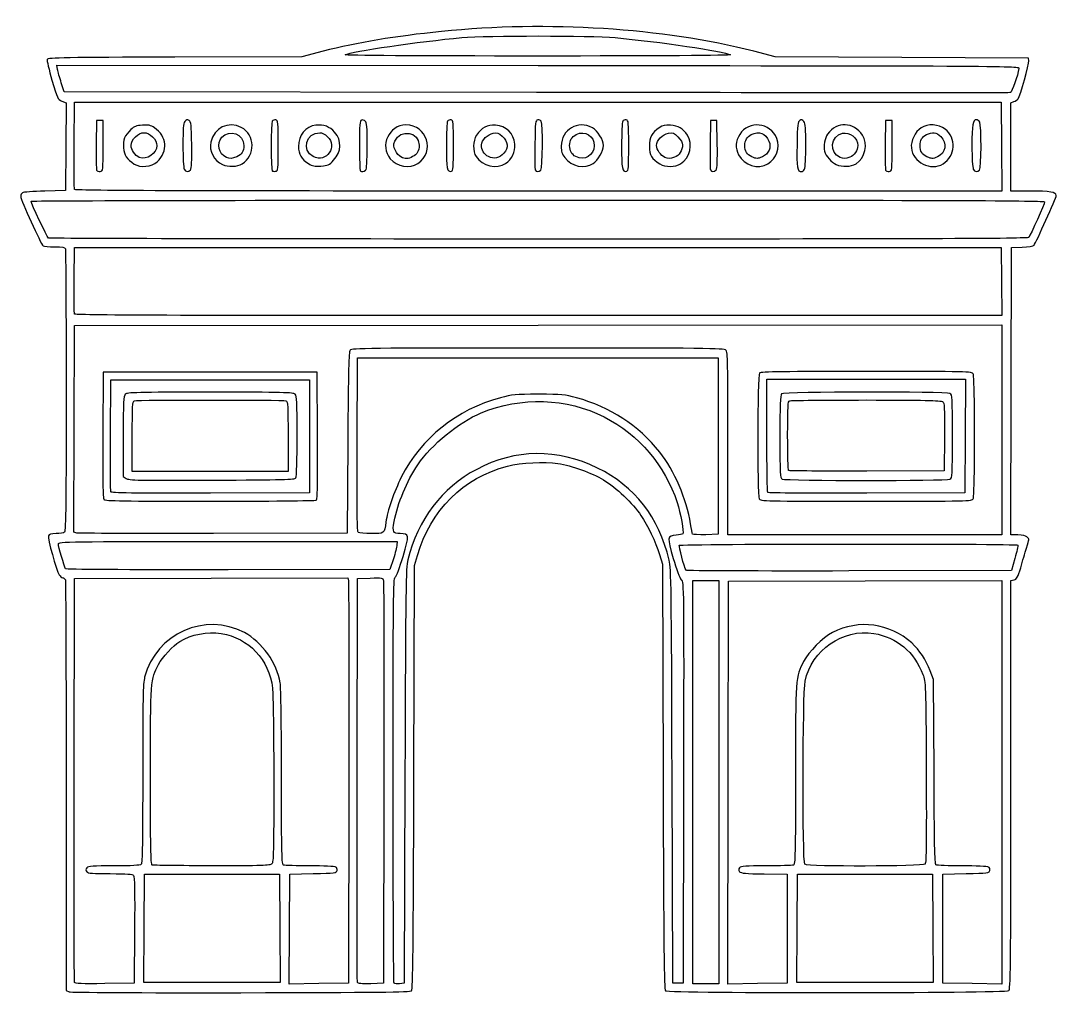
# Model space of a CAD drawing. Extents: x 10 to 184, y 190 to 292.
# Drawn here: x 10.13 to 55.91, y 247.04 to 290.05 of the extents above; entities that cross this region are included whole.
import ezdxf

# ---------------------------------------------------------------- set-up
doc = ezdxf.new("R2010")
doc.units = 0
doc.layers.add('Layer_1', color=7, linetype='CONTINUOUS')

msp = doc.modelspace()

# ---------------------------------------------------------------- linework, layer by layer
at = {"layer": 'Layer_1', "color": 7}
for points in [[(23.4965, 288.695459), (22.549768, 288.454312), (16.93867, 288.437961)], [(54.699092, 288.271255), (54.681302, 288.39617), (49.086975, 288.42538), (43.492647, 288.45459), (42.545915, 288.69602)], [(11.756416, 287.894197), (11.721266, 288.080751), (33.000456, 288.06633)], [(32.935294, 286.875666), (12.049963, 286.904356), (11.920763, 287.306001)], [(11.946621, 286.494111), (12.137235, 286.414471), (12.122125, 284.479061), (12.107015, 282.543652), (11.188971, 282.514962)], [(12.493514, 284.552305), (12.508664, 286.445332), (32.99251, 286.445332), (53.476357, 286.445332), (53.491457, 284.480146), (53.506557, 282.514959), (33.020154, 282.514959)], [(54.763637, 282.514955), (53.906707, 282.514955), (53.906707, 284.467217), (53.906707, 286.41948), (54.038165, 286.46946)], [(13.770977, 284.52318), (13.770977, 285.642045), (13.627532, 285.642045), (13.484087, 285.642045), (13.468407, 284.582402)], [(40.926304, 284.588027), (40.910644, 285.642045), (40.7672, 285.642045), (40.623756, 285.642045), (40.608076, 284.582402)], [(48.65663, 284.523183), (48.65663, 285.642048), (48.513186, 285.642048), (48.369742, 285.642048), (48.354062, 284.582406)], [(12.493284, 278.585621), (12.508664, 280.019028), (32.992512, 280.019028), (53.476359, 280.019028), (53.491659, 278.512863), (53.506959, 277.006698), (33.020359, 277.006698)], [(54.217926, 267.30986), (53.906196, 267.30986), (53.920796, 273.664443), (53.935396, 280.019026), (54.403593, 280.035606)], [(12.608749, 267.395703), (12.479306, 267.426983), (12.493986, 272.001676), (12.508666, 276.57637), (33.006856, 276.59079), (53.505047, 276.60521), (53.505047, 271.957535), (53.505047, 267.309859), (47.451697, 267.309859), (41.398348, 267.309859), (41.398348, 271.350894)], [(25.002251, 271.30125), (25.017001, 275.141918), (32.992504, 275.141918), (40.968007, 275.141918), (40.968007, 271.240233), (40.968007, 267.338548), (40.41321, 267.322178)], [(23.253198, 271.702986), (23.238308, 274.510767), (18.50464, 274.510767), (13.770978, 274.510767), (13.756078, 271.734496)], [(14.100265, 271.727948), (14.115245, 274.166501), (18.504641, 274.166501), (22.894036, 274.166501), (22.894036, 271.670569), (22.894036, 269.174639), (18.517323, 269.159939)], [(43.11968, 271.708822), (43.11968, 274.19519), (47.509679, 274.19519), (51.899677, 274.19519), (51.884727, 271.684914), (51.869777, 269.174639), (47.533336, 269.159939)], [(14.660333, 271.669725), (14.660333, 269.898368), (14.789434, 269.807868)], [(21.947303, 271.664431), (21.947303, 270.121371), (18.504638, 270.121371), (15.061975, 270.121371), (15.061975, 271.664431)], [(50.967095, 271.641884), (50.951735, 270.150064), (47.533426, 270.135274)], [(24.586682, 271.389228), (24.558002, 267.395923), (18.648097, 267.380173)], [(19.279237, 267.022975), (26.76703, 267.022975), (26.76213, 266.865186)], [(26.604341, 266.248375), (26.451443, 265.789353), (19.297097, 265.774783)], [(27.513067, 256.597432), (27.541887, 265.961486), (27.669008, 266.408102)], [(38.367062, 266.449197), (38.499699, 266.018865), (38.528929, 256.626121)], [(54.086791, 266.273889), (53.92968, 265.731959), (46.749495, 265.717389)], [(12.493928, 256.494163), (12.508668, 265.38771), (18.546514, 265.40231), (24.58436, 265.41691), (24.61557, 265.287547)], [(25.002278, 256.494121), (25.017018, 265.387668), (25.574841, 265.404068)], [(41.412512, 256.363987), (41.427042, 265.272955), (47.466047, 265.287565), (53.505052, 265.302165), (53.505052, 256.37859), (53.505052, 247.455013), (52.199709, 247.470433), (50.894366, 247.485853), (50.894366, 249.895718), (50.894366, 252.305582), (51.926462, 252.334262)], [(53.906698, 256.265492), (53.906698, 265.289197), (54.048506, 265.324787)], [(50.509258, 256.840445), (50.492718, 260.912236), (50.343536, 261.295446)], [(27.114155, 256.637556), (27.082605, 247.48581), (26.879733, 247.46873)], [(39.433344, 256.346778), (39.418814, 247.485812), (39.189304, 247.485812), (38.959793, 247.485812), (38.928743, 256.637558)], [(12.135715, 256.200743), (12.135715, 247.166595), (12.264815, 247.112875)], [(24.63108, 256.322015), (24.61537, 247.485846), (23.309403, 247.470426), (22.003435, 247.455006), (22.018405, 249.880293), (22.033365, 252.305581), (23.065462, 252.334261)], [(26.180277, 256.321986), (26.164567, 247.485816), (25.604134, 247.469376)], [(42.996505, 252.321226), (44.009013, 252.305576), (44.009013, 249.895712), (44.009013, 247.485848), (42.703489, 247.470428), (41.397966, 247.455008), (41.412512, 256.363987)], [(15.163031, 249.831653), (15.148041, 247.485828), (13.841311, 247.470398)]]:
    msp.add_lwpolyline(points, dxfattribs=at)
for points in [[(24.478005, 288.539593)], [(32.935293, 286.875672)], [(13.770985, 284.523174)], [(21.516973, 284.522392)], [(29.262959, 284.523182)], [(37.008961, 284.523182)], [(48.65664, 284.523177)], [(15.371133, 284.003465)], [(19.221859, 284.003641)], [(23.05945, 284.03794)], [(26.93917, 284.022423)], [(30.805447, 284.03794)], [(34.672254, 284.036007)], [(38.609109, 284.0056)], [(42.45001, 284.033059)], [(46.361519, 284.0036)], [(50.196001, 284.03311)], [(16.157332, 283.809623)], [(17.638289, 283.454862)], [(19.9164, 283.714194)], [(23.959826, 283.875655)], [(25.378476, 283.444473)], [(27.68783, 283.734431)], [(31.565808, 283.73325)], [(33.124493, 283.444493)], [(35.436925, 283.734698)], [(39.300737, 283.717173)], [(40.876265, 283.454793)], [(43.163239, 283.719582)], [(44.781605, 283.486609)], [(47.059409, 283.725668)], [(50.909226, 283.71958)], [(52.518187, 283.444482)], [(12.506064, 282.587119)], [(11.354251, 280.435898)], [(12.50584, 277.079448)], [(44.076419, 270.159184)], [(22.292801, 269.834474)], [(51.213714, 269.779159)], [(14.112948, 269.217319)], [(23.195822, 268.849324)], [(43.158285, 269.183849)], [(52.240675, 268.912671)], [(39.831237, 267.350858)], [(12.107288, 265.817593)], [(39.543897, 265.746069)], [(39.84915, 256.379407), (39.84915, 265.301642), (40.422927, 265.301642), (40.996704, 265.301642), (40.996704, 256.379407), (40.996704, 247.457171), (40.422927, 247.457171), (39.84915, 247.457171)], [(44.795118, 252.747401)], [(15.592089, 249.910071), (15.607059, 252.305591), (18.590701, 252.305591), (21.574343, 252.305591), (21.589313, 249.910071), (21.604283, 247.514551), (18.590695, 247.514551), (15.577106, 247.514551)], [(15.936981, 252.71655)], [(44.453082, 249.910071), (44.468052, 252.305591), (47.451694, 252.305591), (50.435335, 252.305591), (50.450305, 249.910071), (50.465275, 247.514551), (47.451697, 247.514551), (44.438108, 247.514551)], [(12.506887, 247.527778)], [(25.015621, 247.526756)], [(26.635877, 247.49264)], [(27.409684, 247.158805)]]:
    msp.add_lwpolyline(points, close=True, dxfattribs=at)
for points in [[(42.545915, 288.69602), (38.507353, 289.725909), (33.432929, 290.047209), (28.738553, 289.57027)], [(28.738553, 289.57027), (26.669704, 289.360079), (25.034283, 289.087155), (23.4965, 288.695459)], [(29.635916, 289.298105), (30.753116, 289.396591), (35.289287, 289.396591), (36.406487, 289.298105)], [(24.478005, 288.539593), (24.731736, 288.687897), (27.751649, 289.131999), (29.635916, 289.298105)], [(36.406487, 289.298105), (38.319396, 289.129474), (41.242262, 288.694478), (41.508419, 288.53881)], [(32.992512, 288.485732), (27.602149, 288.485732), (24.420291, 288.50586), (24.478005, 288.539593)], [(41.508419, 288.53881), (41.564309, 288.506123), (38.292648, 288.485732), (32.992512, 288.485732)], [(11.295889, 288.339044), (11.278459, 288.293632), (11.374859, 287.877866), (11.510107, 287.415116)], [(16.93867, 288.437961), (12.120256, 288.42392), (11.323097, 288.409946), (11.295889, 288.339044)], [(33.000456, 288.06633), (54.243249, 288.051933), (54.279615, 288.051713), (54.261899, 287.937154)], [(54.229741, 286.597139), (54.322881, 286.717509), (54.719096, 288.130775), (54.699092, 288.271255)], [(11.920763, 287.306001), (11.849704, 287.526903), (11.775747, 287.791592), (11.756416, 287.894197)], [(54.261899, 287.937154), (54.215389, 287.636359), (53.956052, 286.88566), (53.892377, 286.867472)], [(11.510107, 287.415116), (11.747279, 286.603618), (11.762773, 286.570927), (11.946621, 286.494111)], [(53.892377, 286.867472), (53.852917, 286.856202), (44.422225, 286.859872), (32.935293, 286.875672)], [(54.038165, 286.46946), (54.110475, 286.49694), (54.196676, 286.5544), (54.229741, 286.597139)], [(15.506594, 285.428291), (15.237877, 285.409491), (15.143716, 285.373931), (14.999416, 285.236735)], [(16.03603, 285.315835), (15.869364, 285.429096), (15.782328, 285.447583), (15.506594, 285.428291)], [(16.157332, 283.809623), (16.659, 284.286576), (16.607378, 284.927569), (16.03603, 285.315835)], [(17.382413, 285.588048), (17.318293, 285.501698), (17.299703, 285.265547), (17.299703, 284.537133)], [(17.56889, 285.635858), (17.48583, 285.686738), (17.448607, 285.677188), (17.382413, 285.588048)], [(17.688358, 284.553189), (17.674328, 285.464646), (17.661698, 285.579006), (17.56889, 285.635858)], [(19.878204, 285.328251), (19.305969, 285.620184), (18.669091, 285.313461), (18.529697, 284.678799)], [(19.016933, 284.891765), (19.367737, 285.265179), (19.99181, 285.036785), (19.995183, 284.533752)], [(19.916404, 283.714195), (20.516996, 284.080427), (20.494912, 285.013632), (19.878204, 285.328251)], [(21.252178, 285.604659), (21.193308, 285.511779), (21.183898, 283.469626), (21.242068, 283.411458)], [(21.409089, 285.661249), (21.349759, 285.672669), (21.279145, 285.647209), (21.252178, 285.604659)], [(21.516969, 284.522393), (21.516969, 285.571103), (21.510269, 285.641763), (21.409089, 285.661249)], [(23.180931, 285.427045), (22.72463, 285.375615), (22.406024, 284.988638), (22.406703, 284.486678)], [(24.007203, 285.123369), (23.800654, 285.358616), (23.512714, 285.464442), (23.180931, 285.427045)], [(25.189865, 285.65026), (25.116625, 285.62216), (25.103065, 285.447805), (25.103065, 284.534539)], [(25.361999, 285.61275), (25.315069, 285.6517), (25.237605, 285.66859), (25.189865, 285.65026)], [(25.447339, 284.52763), (25.447339, 285.355369), (25.431639, 285.554953), (25.361999, 285.61275)], [(27.160862, 285.441008), (26.414575, 285.440371), (25.984587, 284.514704), (26.465235, 283.943486)], [(26.675182, 284.719001), (26.90688, 285.27353), (27.742458, 285.14177), (27.742458, 284.550704)], [(27.68783, 283.734431), (28.461249, 284.255638), (28.094976, 285.441809), (27.160862, 285.441008)], [(28.998171, 285.604659), (28.971201, 285.562109), (28.948751, 285.074151), (28.948261, 284.520313)], [(29.155081, 285.661249), (29.095751, 285.672669), (29.025137, 285.647209), (28.998171, 285.604659)], [(29.26296, 284.52318), (29.26296, 285.57112), (29.25626, 285.641764), (29.155081, 285.661249)], [(31.115771, 285.427071), (30.764475, 285.455271), (30.506726, 285.319008), (30.282781, 284.986695)], [(31.974496, 284.590345), (31.927996, 285.074247), (31.606314, 285.387692), (31.115771, 285.427071)], [(32.985642, 285.661297), (32.88539, 285.642027), (32.876653, 285.565687), (32.862075, 284.581665)], [(33.142552, 285.604657), (33.115582, 285.647207), (33.044972, 285.672697), (32.985642, 285.661297)], [(33.124482, 283.444478), (33.205672, 283.525668), (33.222012, 285.479269), (33.142552, 285.604657)], [(35.402377, 285.310943), (34.765844, 285.667029), (34.035426, 285.235323), (34.028238, 284.498779)], [(35.890087, 284.52318), (35.890087, 284.78516), (35.650509, 285.172133), (35.402377, 285.310943)], [(36.744162, 285.604659), (36.717192, 285.562109), (36.694742, 285.074151), (36.694262, 284.520313)], [(36.901073, 285.661249), (36.841743, 285.672669), (36.771129, 285.647209), (36.744162, 285.604659)], [(37.008953, 284.52318), (37.008953, 285.57112), (37.002253, 285.641764), (36.901073, 285.661249)], [(38.362605, 285.317233), (38.022559, 285.083848), (37.926996, 284.903447), (37.926996, 284.494905)], [(38.861764, 285.427071), (38.612343, 285.447091), (38.523248, 285.427473), (38.362605, 285.317233)], [(39.605295, 284.982784), (39.405075, 285.276969), (39.199207, 285.399982), (38.861764, 285.427071)], [(43.551741, 284.842219), (43.281168, 285.5507), (42.313428, 285.655967), (41.920188, 285.019693)], [(44.571818, 285.635858), (44.479008, 285.579008), (44.466387, 285.464647), (44.45235, 284.55319)], [(44.758295, 285.588048), (44.692105, 285.677188), (44.654871, 285.686738), (44.571818, 285.635858)], [(44.841005, 284.537133), (44.841005, 285.265547), (44.822425, 285.501699), (44.758295, 285.588048)], [(47.349921, 284.986695), (46.952973, 285.575727), (46.22062, 285.598414), (45.803162, 285.034605)], [(49.947625, 285.316737), (49.668466, 285.129575), (49.474017, 284.735675), (49.506498, 284.423133)], [(50.99838, 285.252477), (50.708002, 285.47396), (50.226085, 285.503432), (49.947625, 285.316737)], [(52.386225, 285.670737), (52.224984, 285.670737), (52.185403, 285.444559), (52.185403, 284.523183)], [(52.52765, 285.559754), (52.49498, 285.620794), (52.43134, 285.670737), (52.386225, 285.670737)], [(52.51815, 283.444482), (52.60622, 283.532552), (52.61456, 285.397291), (52.52765, 285.559754)], [(14.999416, 285.236735), (14.723931, 284.974822), (14.644118, 284.776837), (14.673106, 284.427287)], [(15.004598, 284.536655), (15.004598, 284.778073), (15.331151, 285.096956), (15.578374, 285.096956)], [(15.578374, 285.096956), (15.82965, 285.096956), (16.152152, 284.778188), (16.152152, 284.529823)], [(19.221859, 284.003644), (18.87786, 284.144441), (18.766846, 284.62556), (19.016933, 284.891765)], [(23.05945, 284.03794), (22.525709, 284.308138), (22.745741, 285.096956), (23.354851, 285.096956)], [(23.680769, 284.930695), (24.167514, 284.495788), (23.643209, 283.742423), (23.05945, 284.03794)], [(23.354851, 285.096956), (23.431761, 285.096956), (23.578425, 285.022136), (23.680769, 284.930695)], [(23.959823, 283.875655), (24.313646, 284.254972), (24.33255, 284.752816), (24.007203, 285.123369)], [(30.282781, 284.986695), (30.113275, 284.735165), (30.104451, 284.281359), (30.264351, 284.038793)], [(30.496582, 284.553663), (30.496582, 284.760366), (30.773691, 285.037454), (31.019449, 285.076489)], [(31.019449, 285.076489), (31.192657, 285.103999), (31.256662, 285.082489), (31.408741, 284.945396)], [(31.408741, 284.945396), (31.675631, 284.70488), (31.706883, 284.422036), (31.492581, 284.186647)], [(34.398266, 284.52318), (34.398266, 284.76619), (34.482176, 284.905926), (34.693826, 285.015374)], [(34.693826, 285.015374), (35.07443, 285.212192), (35.488443, 284.953384), (35.488443, 284.518641)], [(38.242574, 284.530012), (38.242574, 284.762589), (38.506181, 285.035304), (38.771795, 285.077521)], [(38.771795, 285.077521), (38.961331, 285.107641), (39.008272, 285.088651), (39.187783, 284.909133)], [(39.187783, 284.909133), (39.317503, 284.779413), (39.390128, 284.652221), (39.390128, 284.554756)], [(39.300737, 283.71717), (39.715223, 283.990396), (39.862936, 284.60423), (39.605295, 284.982784)], [(41.920188, 285.019693), (41.732075, 284.71532), (41.715105, 284.420692), (41.868468, 284.121772)], [(42.144259, 284.52318), (42.144259, 284.763275), (42.227829, 284.905753), (42.429998, 285.010296)], [(42.429998, 285.010296), (42.764147, 285.18309), (43.064782, 285.070226), (43.212577, 284.716503)], [(43.163237, 283.719582), (43.548321, 283.954369), (43.711135, 284.424847), (43.551741, 284.842219)], [(45.803162, 285.034605), (45.680015, 284.868287), (45.611649, 284.48894), (45.665881, 284.272861)], [(46.361521, 284.003644), (45.861427, 284.208329), (45.929295, 284.954431), (46.458581, 285.070683)], [(46.458581, 285.070683), (46.791385, 285.143783), (47.136118, 284.865207), (47.136118, 284.52318)], [(47.059409, 283.725673), (47.460844, 283.973774), (47.606489, 284.605973), (47.349921, 284.986695)], [(49.890251, 284.52318), (49.890251, 284.763275), (49.973821, 284.905753), (50.175991, 285.010296)], [(50.175991, 285.010296), (50.431393, 285.142369), (50.62411, 285.117835), (50.812707, 284.929236)], [(50.812707, 284.929236), (51.103734, 284.63821), (51.027476, 284.183285), (50.662075, 284.03061)], [(50.90923, 283.719582), (51.464165, 284.05793), (51.510905, 284.861558), (50.99838, 285.252477)], [(12.506064, 282.587118), (12.490834, 282.626808), (12.485184, 283.511139), (12.493514, 284.552305)], [(13.468407, 284.582402), (13.459807, 283.9996), (13.466107, 283.487845), (13.482497, 283.445169)], [(13.641628, 283.385939), (13.770801, 283.404289), (13.770985, 283.405899), (13.770985, 284.523174)], [(14.673106, 284.427287), (14.700286, 284.099526), (14.819111, 283.919841), (15.148042, 283.709094)], [(15.371133, 284.003465), (15.186859, 284.081225), (15.004598, 284.346353), (15.004598, 284.536655)], [(16.152152, 284.529823), (16.152152, 284.177178), (15.692918, 283.867683), (15.371133, 284.003465)], [(17.299703, 284.537133), (17.299703, 283.999212), (17.325093, 283.550154), (17.359093, 283.486612)], [(17.638298, 283.454855), (17.683658, 283.509505), (17.699178, 283.850268), (17.688358, 284.553189)], [(18.529697, 284.678799), (18.445517, 284.295528), (18.679791, 283.845737), (19.046878, 283.685844)], [(19.995183, 284.533752), (19.996983, 284.270314), (19.905863, 284.125773), (19.678106, 284.030611)], [(21.399856, 283.387548), (21.51318, 283.403778), (21.516973, 283.440528), (21.516973, 284.522392)], [(22.406703, 284.486678), (22.407163, 284.151452), (22.539391, 283.926011), (22.847903, 283.734481)], [(25.103065, 284.534539), (25.103065, 283.939211), (25.120285, 283.434911), (25.141315, 283.413873)], [(25.378489, 283.444478), (25.426849, 283.492838), (25.447339, 283.815235), (25.447339, 284.52763)], [(26.692692, 284.304049), (26.598952, 284.495397), (26.597372, 284.532786), (26.675182, 284.719001)], [(27.742458, 284.550704), (27.742458, 284.283545), (27.664788, 284.143662), (27.456718, 284.036063)], [(28.948261, 284.520313), (28.947385, 283.489505), (28.975311, 283.350492), (29.175699, 283.389083)], [(29.175699, 283.389083), (29.250229, 283.403433), (29.262959, 283.568854), (29.262959, 284.523182)], [(30.805442, 284.03794), (30.612934, 284.13539), (30.496582, 284.329674), (30.496582, 284.553663)], [(31.565805, 283.73325), (31.857334, 283.933008), (32.007414, 284.247754), (31.974496, 284.590345)], [(32.862075, 284.581665), (32.853475, 283.999268), (32.859075, 283.489656), (32.874625, 283.449193)], [(34.028238, 284.498779), (34.025838, 284.259264), (34.056238, 284.158378), (34.179062, 283.997234)], [(34.672254, 284.036007), (34.479604, 284.144048), (34.398266, 284.288673), (34.398266, 284.52318)], [(35.488443, 284.518641), (35.488443, 284.094883), (35.040053, 283.829738), (34.672254, 284.036007)], [(35.436925, 283.734698), (35.651663, 283.877404), (35.890087, 284.29225), (35.890087, 284.52318)], [(36.694262, 284.520313), (36.693386, 283.489505), (36.721312, 283.350492), (36.921701, 283.389083)], [(36.921701, 283.389083), (36.996231, 283.403433), (37.008961, 283.568854), (37.008961, 284.523182)], [(37.926996, 284.494905), (37.926996, 284.098715), (38.020356, 283.939576), (38.386018, 283.712473)], [(38.609109, 284.005637), (38.428467, 284.078627), (38.242574, 284.344568), (38.242574, 284.530012)], [(39.390128, 284.554756), (39.390128, 284.315841), (39.239058, 284.082726), (39.039043, 284.013)], [(40.608076, 284.582402), (40.599476, 283.9996), (40.605076, 283.489656), (40.620626, 283.449193)], [(40.876244, 283.454817), (40.921694, 283.509577), (40.937134, 283.859223), (40.926304, 284.588027)], [(42.45001, 284.033045), (42.236665, 284.125845), (42.144259, 284.273981), (42.144259, 284.52318)], [(43.212577, 284.716503), (43.326728, 284.443303), (43.202397, 284.150239), (42.922766, 284.033404)], [(44.45235, 284.55319), (44.43655, 283.527843), (44.46145, 283.375626), (44.645186, 283.375626)], [(44.781615, 283.486612), (44.815615, 283.550162), (44.841005, 283.999212), (44.841005, 284.537133)], [(47.136118, 284.52318), (47.136118, 284.313555), (46.974817, 284.07916), (46.785034, 284.013)], [(48.354062, 284.582406), (48.345462, 283.999604), (48.351762, 283.487848), (48.368152, 283.445173)], [(48.527284, 283.385943), (48.656456, 283.404293), (48.65664, 283.405903), (48.65664, 284.523177)], [(49.506498, 284.423133), (49.572878, 283.784345), (50.36436, 283.387372), (50.909226, 283.71958)], [(50.196001, 284.033045), (49.982657, 284.125845), (49.890251, 284.273981), (49.890251, 284.52318)], [(52.185403, 284.523183), (52.185403, 283.994878), (52.210903, 283.549959), (52.244793, 283.486612)], [(19.678106, 284.030611), (19.460846, 283.939831), (19.388247, 283.935541), (19.221859, 284.003641)], [(26.465235, 283.943486), (26.76259, 283.5901), (27.329749, 283.49312), (27.68783, 283.734431)], [(26.939163, 284.022422), (26.860273, 284.061652), (26.749357, 284.188386), (26.692692, 284.304049)], [(27.456718, 284.036063), (27.254256, 283.931366), (27.128929, 283.928063), (26.93917, 284.022423)], [(30.264351, 284.038793), (30.539124, 283.621962), (31.182841, 283.470836), (31.565808, 283.73325)], [(31.492581, 284.186647), (31.293718, 283.968222), (31.048149, 283.915076), (30.805447, 284.03794)], [(34.179062, 283.997234), (34.480941, 283.601169), (35.055533, 283.481243), (35.436925, 283.734698)], [(39.039043, 284.013), (38.828332, 283.93955), (38.774944, 283.93863), (38.609109, 284.0056)], [(41.868468, 284.121772), (42.10952, 283.65193), (42.734086, 283.457923), (43.163239, 283.719582)], [(42.922766, 284.033404), (42.682143, 283.932865), (42.680315, 283.932864), (42.45001, 284.033059)], [(45.665881, 284.272861), (45.716101, 284.072766), (45.979176, 283.77616), (46.186543, 283.685838)], [(46.785034, 284.013), (46.57552, 283.93997), (46.520098, 283.93874), (46.361519, 284.0036)], [(50.662075, 284.03061), (50.428734, 283.93311), (50.425692, 283.93313), (50.196001, 284.03311)], [(13.482497, 283.445169), (13.498877, 283.402489), (13.570477, 283.375839), (13.641628, 283.385939)], [(15.148042, 283.709094), (15.416484, 283.537102), (15.923844, 283.587638), (16.157332, 283.809623)], [(17.359093, 283.486612), (17.428733, 283.356477), (17.545608, 283.343186), (17.638289, 283.454862)], [(19.046878, 283.685844), (19.303921, 283.573882), (19.7079, 283.587054), (19.9164, 283.714194)], [(22.847903, 283.734481), (23.028203, 283.622549), (23.124964, 283.602748), (23.404169, 283.620647)], [(23.404169, 283.620647), (23.713489, 283.640477), (23.760637, 283.662117), (23.959826, 283.875655)], [(25.141315, 283.413873), (25.200085, 283.355103), (25.302294, 283.368283), (25.378476, 283.444473)], [(32.874625, 283.449193), (32.910135, 283.356653), (33.034325, 283.354313), (33.124493, 283.444493)], [(38.386018, 283.712473), (38.619085, 283.56772), (39.077594, 283.570075), (39.300737, 283.717173)], [(40.620626, 283.449193), (40.657786, 283.352353), (40.79371, 283.355343), (40.876265, 283.454793)], [(44.645186, 283.375626), (44.687546, 283.375626), (44.748937, 283.425566), (44.781605, 283.486609)], [(46.186543, 283.685838), (46.453876, 283.569394), (46.83467, 283.586768), (47.059409, 283.725668)], [(48.368152, 283.445173), (48.384532, 283.402493), (48.456142, 283.375843), (48.527284, 283.385943)], [(52.244793, 283.486612), (52.312473, 283.360148), (52.417647, 283.343941), (52.518187, 283.444482)], [(21.242068, 283.411458), (21.264438, 283.389088), (21.335438, 283.378328), (21.399856, 283.387548)], [(11.188971, 282.514962), (10.684047, 282.499182), (10.238653, 282.465382), (10.199206, 282.439852)], [(33.020154, 282.514959), (16.617853, 282.514959), (12.528234, 282.529349), (12.506064, 282.587119)], [(55.914927, 282.319647), (55.914927, 282.467923), (55.637689, 282.514955), (54.763637, 282.514955)], [(10.199206, 282.439852), (10.159756, 282.414322), (10.127486, 282.342372), (10.127486, 282.279954)], [(10.127486, 282.279954), (10.127486, 282.134139), (11.025917, 280.153072), (11.118811, 280.094052)], [(10.586513, 282.066516), (10.586513, 282.092256), (20.669213, 282.113316), (32.992512, 282.113316)], [(11.354251, 280.435895), (11.291381, 280.477155), (10.586513, 281.974237), (10.586513, 282.066516)], [(32.992512, 282.113316), (51.60807, 282.113316), (55.398512, 282.100396), (55.398512, 282.036936)], [(54.929967, 280.122286), (55.020977, 280.231946), (55.914927, 282.226271), (55.914927, 282.319647)], [(55.398512, 282.036936), (55.398512, 281.952736), (54.783234, 280.578278), (54.694253, 280.463708)], [(33.02852, 280.392868), (21.143003, 280.393327), (11.389582, 280.412708), (11.354251, 280.435898)], [(54.694253, 280.463708), (54.649863, 280.406548), (50.249419, 280.392168), (33.02852, 280.392868)], [(11.118811, 280.094052), (11.157401, 280.069542), (11.386316, 280.049082), (11.627513, 280.048602)], [(11.627513, 280.048602), (11.973918, 280.047907), (12.073368, 280.028652), (12.100879, 279.956962)], [(12.100879, 279.956962), (12.120029, 279.907042), (12.135709, 277.084921), (12.135709, 273.685577)], [(54.403593, 280.035606), (54.683192, 280.045506), (54.895225, 280.080426), (54.929967, 280.122286)], [(12.505834, 277.079455), (12.490474, 277.119465), (12.484834, 277.797246), (12.493284, 278.585621)], [(33.020359, 277.006698), (16.528597, 277.006698), (12.528315, 277.020878), (12.50584, 277.079448)], [(24.694118, 275.47739), (24.629658, 275.39975), (24.610168, 274.657824), (24.586682, 271.389228)], [(32.995445, 275.57225), (25.417771, 275.57225), (24.76669, 275.56485), (24.694118, 275.47739)], [(41.308188, 275.48209), (41.227058, 275.56322), (40.394012, 275.57225), (32.995445, 275.57225)], [(41.398348, 271.350894), (41.398348, 274.948055), (41.388448, 275.401829), (41.308188, 275.48209)], [(42.786889, 274.470606), (42.696309, 274.380026), (42.687299, 269.08109), (42.777389, 268.912671)], [(47.518532, 274.539456), (43.968421, 274.539456), (42.839311, 274.523026), (42.786889, 274.470606)], [(52.240719, 274.428473), (52.182749, 274.536801), (52.069772, 274.539456), (47.518532, 274.539456)], [(52.300109, 271.670569), (52.300109, 273.385432), (52.279199, 274.35657), (52.240719, 274.428473)], [(12.135709, 273.685577), (12.135709, 268.954927), (12.119559, 267.488799), (12.066859, 267.436099)], [(14.750493, 273.531247), (14.672423, 273.453177), (14.660333, 273.203546), (14.660333, 271.669725)], [(18.504635, 273.621417), (15.250251, 273.621417), (14.830579, 273.611337), (14.750493, 273.531247)], [(22.258778, 273.531247), (22.178688, 273.611337), (21.75902, 273.621417), (18.504635, 273.621417)], [(22.348068, 271.680816), (22.348831, 273.205338), (22.336868, 273.453158), (22.258778, 273.531247)], [(31.339276, 273.376433), (29.398649, 272.85292), (27.852542, 271.612451), (26.95633, 269.859918)], [(30.490377, 272.708988), (32.23768, 273.436393), (34.280175, 273.368557), (35.917791, 272.528734)], [(33.021199, 273.528494), (31.991497, 273.528322), (31.857463, 273.516224), (31.339276, 273.376433)], [(34.696085, 273.375289), (34.181175, 273.517324), (34.057341, 273.528651), (33.021199, 273.528494)], [(38.382151, 270.969656), (37.424727, 272.166287), (36.213631, 272.956683), (34.696085, 273.375289)], [(43.76231, 273.552516), (43.71165, 273.501856), (43.69346, 273.002324), (43.69346, 271.661903)], [(51.21371, 273.562016), (51.044411, 273.652626), (43.853247, 273.643496), (43.76231, 273.552516)], [(51.324694, 271.670569), (51.324694, 273.42314), (51.319894, 273.505196), (51.21371, 273.562016)], [(15.061975, 271.664431), (15.061975, 273.018569), (15.073085, 273.211755), (15.152735, 273.242318)], [(15.152735, 273.242318), (15.271305, 273.287818), (21.737973, 273.287818), (21.856543, 273.242318)], [(21.856543, 273.242318), (21.936193, 273.211748), (21.947303, 273.018569), (21.947303, 271.664431)], [(44.037722, 271.702683), (44.037722, 273.021941), (44.048912, 273.211785), (44.128482, 273.242318)], [(44.128482, 273.242318), (44.178402, 273.261468), (45.696843, 273.277148), (47.502801, 273.277148)], [(47.502801, 273.277148), (50.039106, 273.277148), (50.808673, 273.260828), (50.884405, 273.205428)], [(50.884405, 273.205428), (50.973235, 273.140448), (50.981005, 272.99351), (50.967095, 271.641884)], [(27.687924, 270.415908), (28.282508, 271.299936), (29.501382, 272.297268), (30.490377, 272.708988)], [(35.917791, 272.528734), (37.465933, 271.734796), (38.61833, 270.386094), (39.151433, 268.744259)], [(13.756078, 271.734496), (13.745328, 269.732216), (13.759278, 268.936405), (13.806138, 268.879954)], [(14.112945, 269.217313), (14.097735, 269.256963), (14.092025, 270.386743), (14.100265, 271.727948)], [(22.292798, 269.834483), (22.323958, 269.883803), (22.347568, 270.672235), (22.348068, 271.680816)], [(23.195818, 268.849324), (23.252658, 268.885404), (23.264908, 269.494802), (23.253198, 271.702986)], [(43.15829, 269.183844), (43.13705, 269.205084), (43.11968, 270.341319), (43.11968, 271.708822)], [(43.69346, 271.661903), (43.69346, 269.987424), (43.70156, 269.835415), (43.793872, 269.781659)], [(44.076422, 270.159176), (44.055142, 270.180456), (44.037722, 270.875039), (44.037722, 271.702683)], [(51.21371, 269.779124), (51.319879, 269.835944), (51.324694, 269.918), (51.324694, 271.670569)], [(52.240719, 268.912667), (52.279199, 268.984567), (52.300109, 269.955708), (52.300109, 271.670569)], [(25.059631, 267.414789), (25.002641, 267.450969), (24.990591, 268.266694), (25.002251, 271.30125)], [(35.631885, 270.267095), (33.845385, 271.139673), (31.996619, 271.120336), (30.287615, 270.211195)], [(39.741565, 267.801967), (39.572576, 268.89977), (39.033823, 270.155167), (38.382151, 270.969656)], [(26.642702, 267.904592), (26.793269, 268.717516), (27.195314, 269.683494), (27.687924, 270.415908)], [(30.287615, 270.211195), (28.749772, 269.393108), (27.668005, 267.97144), (27.247938, 266.216421)], [(27.669008, 266.408102), (28.234016, 268.393151), (29.703423, 269.851503), (31.64414, 270.35333)], [(31.64414, 270.35333), (32.244932, 270.508681), (33.283093, 270.562999), (33.881871, 270.47041)], [(33.881871, 270.47041), (34.502957, 270.37437), (35.361113, 270.064319), (35.899292, 269.741514)], [(38.799892, 266.189739), (38.331662, 268.106827), (37.277811, 269.463178), (35.631885, 270.267095)], [(47.533426, 270.135274), (45.653357, 270.127174), (44.097703, 270.137874), (44.076419, 270.159184)], [(14.789434, 269.807868), (14.904301, 269.727348), (15.322027, 269.719088), (18.578473, 269.732888)], [(18.578473, 269.732888), (21.757872, 269.746368), (22.245553, 269.759708), (22.292801, 269.834474)], [(26.95633, 269.859918), (26.636179, 269.233864), (26.336569, 268.362814), (26.274846, 267.878655)], [(35.899292, 269.741514), (36.444109, 269.414727), (37.195619, 268.702915), (37.550692, 268.177347)], [(43.793872, 269.781659), (43.933489, 269.700339), (51.061956, 269.697869), (51.213714, 269.779159)], [(13.806138, 268.879954), (13.860028, 268.815014), (14.659109, 268.801834), (18.497322, 268.802564)], [(18.517323, 269.159939), (15.04641, 269.148279), (14.134884, 269.160168), (14.112948, 269.217319)], [(18.497322, 268.802564), (21.041746, 268.803023), (23.156071, 268.824094), (23.195822, 268.849324)], [(42.777389, 268.912671), (42.835359, 268.80434), (42.948442, 268.801688), (47.509032, 268.801688)], [(47.533336, 269.159939), (45.148293, 269.151839), (43.17952, 269.162639), (43.158285, 269.183849)], [(47.509032, 268.801688), (52.069622, 268.801688), (52.182697, 268.804288), (52.240675, 268.912671)], [(39.151433, 268.744259), (39.296909, 268.296222), (39.455867, 267.411601), (39.400803, 267.356472)], [(26.274846, 267.878655), (26.210216, 267.371688), (26.204456, 267.367113), (25.6318, 267.368119)], [(26.901649, 267.367194), (26.587804, 267.367194), (26.55556, 267.434114), (26.642702, 267.904592)], [(37.550692, 268.177347), (37.858625, 267.721555), (38.193185, 267.013334), (38.367062, 266.449197)], [(12.066859, 267.436099), (12.028989, 267.398229), (11.86035, 267.367249), (11.692103, 267.367249)], [(25.6318, 267.368119), (25.356779, 267.368578), (25.099303, 267.389599), (25.059631, 267.414789)], [(39.831245, 267.350874), (39.816295, 267.375654), (39.775945, 267.578647), (39.741565, 267.801967)], [(11.350609, 267.274499), (11.310049, 267.1688), (11.70358, 265.741617), (11.827361, 265.545508)], [(11.692103, 267.367249), (11.463321, 267.367249), (11.377228, 267.343869), (11.350609, 267.274499)], [(11.792649, 266.922563), (11.791549, 267.017683), (12.1858, 267.022975), (19.279237, 267.022975)], [(18.648097, 267.380173), (15.397649, 267.371473), (12.679942, 267.378473), (12.608749, 267.395703)], [(27.03076, 266.35921), (27.317928, 267.32164), (27.312093, 267.367194), (26.901649, 267.367194)], [(39.109083, 267.299092), (38.710554, 267.270712), (38.702821, 267.210072), (38.978048, 266.27157)], [(39.400803, 267.356472), (39.379153, 267.334802), (39.247879, 267.308982), (39.109083, 267.299092)], [(40.41321, 267.322178), (40.108072, 267.313178), (39.846184, 267.326078), (39.831237, 267.350858)], [(54.61982, 267.21969), (54.55998, 267.27953), (54.424813, 267.30986), (54.217926, 267.30986)], [(54.60022, 266.727778), (54.731521, 267.163975), (54.729376, 267.110136), (54.61982, 267.21969)], [(12.107298, 265.817598), (12.051118, 265.908508), (11.793981, 266.811489), (11.792649, 266.922563)], [(26.76213, 266.865186), (26.75943, 266.778406), (26.68844, 266.500837), (26.604341, 266.248375)], [(39.543897, 265.746098), (39.467217, 265.876618), (39.218594, 266.805392), (39.247716, 266.852511)], [(39.247716, 266.852511), (39.289976, 266.920881), (54.173133, 266.930351), (54.215355, 266.862011)], [(54.215355, 266.862011), (54.231055, 266.836601), (54.173205, 266.571951), (54.086791, 266.273889)], [(54.340384, 265.86175), (54.422924, 266.137505), (54.539849, 266.527218), (54.60022, 266.727778)], [(26.685839, 265.441509), (26.735859, 265.478079), (26.891071, 265.891049), (27.03076, 266.35921)], [(27.247938, 266.216421), (27.152818, 265.819018), (27.14351, 265.152614), (27.114155, 256.637556)], [(38.928743, 256.637558), (38.900373, 265.000157), (38.889263, 265.823834), (38.799892, 266.189739)], [(38.978048, 266.27157), (39.114186, 265.807353), (39.268143, 265.399055), (39.333133, 265.329876)], [(19.297097, 265.774783), (14.57358, 265.765183), (12.130701, 265.779683), (12.107288, 265.817593)], [(46.749495, 265.717389), (42.800392, 265.709389), (39.557873, 265.722289), (39.543897, 265.746069)], [(54.048506, 265.324787), (54.169211, 265.355087), (54.212646, 265.434989), (54.340384, 265.86175)], [(11.827361, 265.545508), (11.872181, 265.474508), (11.944219, 265.416409), (11.987452, 265.416409)], [(11.987452, 265.416409), (12.030682, 265.416409), (12.081732, 265.375569), (12.100885, 265.325649)], [(12.100885, 265.325649), (12.120045, 265.275729), (12.135715, 261.169524), (12.135715, 256.200743)], [(24.61557, 265.287547), (24.63273, 265.216397), (24.63972, 261.181908), (24.63108, 256.322015)], [(25.574841, 265.404068), (26.114664, 265.419948), (26.133686, 265.416238), (26.164327, 265.289313)], [(26.164327, 265.289313), (26.181747, 265.217173), (26.188917, 261.181879), (26.180277, 256.321986)], [(26.594899, 256.45432), (26.594899, 264.530117), (26.603499, 265.381311), (26.685839, 265.441509)], [(39.333133, 265.329876), (39.446973, 265.208699), (39.447757, 265.138437), (39.433344, 256.346778)], [(20.01979, 262.990722), (18.270654, 263.916546), (16.110761, 262.951572), (15.607507, 261.01945)], [(49.521658, 262.533532), (48.559154, 263.413207), (47.171181, 263.595177), (46.022596, 262.992276)], [(17.156593, 262.596288), (17.676986, 262.911986), (18.374939, 263.046513), (18.996061, 262.950836)], [(18.996061, 262.950836), (20.208112, 262.76413), (21.114631, 261.796887), (21.259628, 260.535638)], [(21.601665, 260.76877), (21.467609, 261.632697), (20.791645, 262.582177), (20.01979, 262.990722)], [(46.022596, 262.992276), (45.574731, 262.757189), (44.975592, 262.158048), (44.740504, 261.710184)], [(44.81069, 260.842272), (45.10383, 262.225662), (46.474393, 263.178264), (47.84866, 262.953796)], [(47.84866, 262.953796), (48.862008, 262.78828), (49.640896, 262.136005), (50.017959, 261.13713)], [(16.216801, 261.577045), (16.398664, 261.918253), (16.855324, 262.41352), (17.156593, 262.596288)], [(50.343536, 261.295446), (50.142437, 261.812011), (49.882233, 262.203986), (49.521658, 262.533532)], [(15.865265, 256.659022), (15.865265, 260.958146), (15.861965, 260.911199), (16.216801, 261.577045)], [(44.740504, 261.710184), (44.384016, 261.031038), (44.383774, 261.027644), (44.382839, 256.686768)], [(15.607507, 261.01945), (15.534477, 260.739042), (15.520987, 260.074031), (15.520987, 256.751751)], [(50.017959, 261.13713), (50.145458, 260.799375), (50.146268, 260.775471), (50.164229, 256.818725)], [(21.259628, 260.535638), (21.290238, 260.269407), (21.315468, 258.433222), (21.315708, 256.455227)], [(21.659975, 256.571991), (21.659688, 258.855866), (21.636235, 260.546014), (21.601665, 260.76877)], [(44.79511, 252.747401), (44.685307, 252.857203), (44.69967, 260.318339), (44.81069, 260.842272)], [(12.506888, 247.527813), (12.491648, 247.567853), (12.485828, 251.602712), (12.493928, 256.494163)], [(15.520987, 256.751751), (15.520987, 253.767285), (15.504347, 252.799579), (15.452137, 252.747365)], [(15.936985, 252.716544), (15.880585, 252.739294), (15.865265, 253.581879), (15.865265, 256.659022)], [(21.315708, 256.455227), (21.31611, 253.26194), (21.306008, 252.848769), (21.225978, 252.76871)], [(21.751165, 252.71334), (21.669665, 252.74462), (21.660365, 253.13835), (21.659975, 256.571991)], [(25.015618, 247.526761), (25.000168, 247.567361), (24.994168, 251.60267), (25.002278, 256.494121)], [(26.635879, 247.492645), (26.613339, 247.515185), (26.594899, 251.54794), (26.594899, 256.45432)], [(27.409681, 247.158797), (27.470011, 247.219137), (27.489761, 249.021807), (27.513067, 256.597432)], [(38.528929, 256.626121), (38.552579, 249.027223), (38.572399, 247.219133), (38.632731, 247.158797)], [(44.382839, 256.686768), (44.382076, 253.148728), (44.372759, 252.744647), (44.291229, 252.713361)], [(50.164229, 256.818725), (50.177719, 253.847284), (50.165329, 252.819522), (50.115319, 252.759251)], [(50.595328, 252.724472), (50.542208, 252.758232), (50.521898, 253.729372), (50.509258, 256.840445)], [(53.811768, 247.162997), (53.899358, 247.235657), (53.906698, 247.93994), (53.906698, 256.265492)], [(15.452137, 252.747365), (15.403247, 252.698475), (15.05588, 252.678515), (14.25423, 252.678515)], [(21.225978, 252.76871), (21.146558, 252.68929), (20.83023, 252.67908), (18.572258, 252.68308)], [(50.115319, 252.759251), (50.024129, 252.649372), (44.90455, 252.637968), (44.795118, 252.747401)], [(13.053749, 252.592455), (12.996769, 252.523795), (12.996769, 252.488987), (13.053749, 252.420321)], [(14.25423, 252.678515), (13.320626, 252.678515), (13.112813, 252.663625), (13.053749, 252.592455)], [(13.053749, 252.420321), (13.112039, 252.350081), (13.301994, 252.334251), (14.086547, 252.334251)], [(14.086547, 252.334251), (14.829226, 252.334251), (15.062715, 252.316421), (15.112971, 252.255861)], [(18.572258, 252.68308), (17.162304, 252.68558), (15.976429, 252.70064), (15.936981, 252.71655)], [(22.913064, 252.67764), (22.323938, 252.678099), (21.801083, 252.69419), (21.751165, 252.71334)], [(24.061571, 252.62774), (24.019021, 252.65471), (23.50219, 252.67716), (22.913064, 252.67764)], [(23.065462, 252.334261), (24.017611, 252.360731), (24.099161, 252.371301), (24.118251, 252.47083)], [(24.118251, 252.47083), (24.129631, 252.53016), (24.104131, 252.600774), (24.061571, 252.62774)], [(41.914747, 252.592471), (41.858297, 252.524451), (41.858067, 252.488629), (41.913647, 252.421637)], [(41.913647, 252.421637), (41.969867, 252.353897), (42.187392, 252.333727), (42.996505, 252.321226)], [(43.093323, 252.678531), (42.17919, 252.678531), (41.973723, 252.663521), (41.914747, 252.592471)], [(44.291229, 252.713361), (44.241309, 252.694211), (43.702254, 252.678531), (43.093323, 252.678531)], [(51.755027, 252.678532), (51.15543, 252.679496), (50.633565, 252.700172), (50.595328, 252.724472)], [(52.922571, 252.627742), (52.880021, 252.654712), (52.354624, 252.677562), (51.755027, 252.678532)], [(51.926462, 252.334262), (52.878611, 252.360732), (52.960162, 252.371302), (52.979251, 252.470831)], [(52.979251, 252.470831), (52.990631, 252.530161), (52.965131, 252.600775), (52.922571, 252.627742)], [(15.112971, 252.255861), (15.159671, 252.199591), (15.173791, 251.515652), (15.163031, 249.831653)], [(13.841311, 247.470398), (12.827012, 247.458418), (12.528384, 247.471264), (12.506887, 247.527778)], [(25.604134, 247.469376), (25.187922, 247.457176), (25.036477, 247.471876), (25.015621, 247.526756)], [(26.879733, 247.46873), (26.768152, 247.45933), (26.658418, 247.47013), (26.635877, 247.49264)], [(12.264815, 247.112875), (12.343315, 247.080205), (15.321679, 247.064065), (19.864513, 247.071685)], [(19.864513, 247.071685), (25.904157, 247.081835), (27.349396, 247.098515), (27.409684, 247.158805)], [(38.632731, 247.158797), (38.746624, 247.044893), (53.674376, 247.048992), (53.811768, 247.162997)]]:
    msp.add_open_spline(points, degree=3, dxfattribs=at)

doc.saveas('drawing.dxf')
